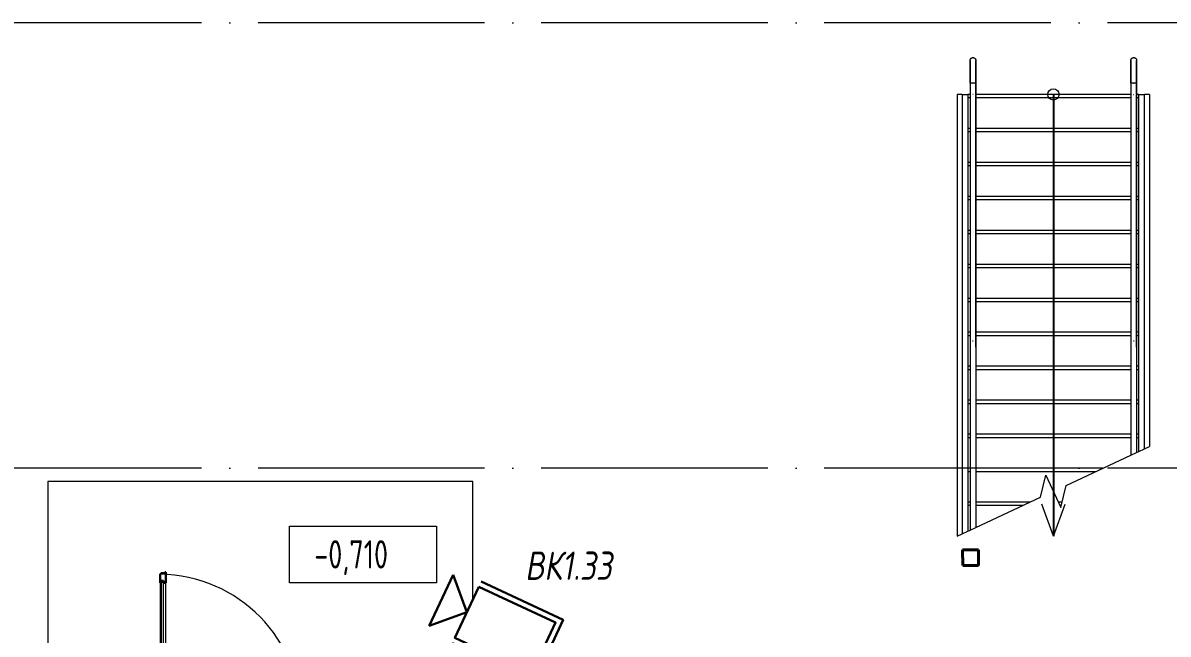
# Model space of a CAD drawing. Header units: millimetres. Extents: x -495897 to 1376592, y -28539 to 470976.
# Drawn here: x -46281 to -36169, y 358160 to 363555 of the extents above; entities that cross this region are included whole.
import ezdxf
from ezdxf.enums import TextEntityAlignment as Align

# ---------------------------------------------------------------- set-up
doc = ezdxf.new("R2010")
doc.units = ezdxf.units.MM
doc.set_wipeout_variables(frame=1)
doc.linetypes.add('ADSK_Линия сетки', pattern=[25, 20, -2.5, 0, -2.5])
for name, color, linetype, lineweight in [('RC-Видеонаблюдение', 5, 'Continuous', 30), ('Аннотация', 7, 'Continuous', 18), ('Двери', 252, 'Continuous', 9), ('Лестницы', 252, 'Continuous', 9), ('Несущие колонны', 252, 'Continuous', 18), ('Ограждение', 252, 'Continuous', 9), ('Оси', 252, 'Continuous', 9), ('Отметки', 7, 'Continuous', 9), ('Перекрытие', 252, 'Continuous', 18)]:
    doc.layers.add(name, color=color, linetype=linetype, lineweight=lineweight)
doc.layers.add('RC-Позиционные_обозначения', color=7, linetype='Continuous')
doc.layers.add('Узлы', color=7, linetype='Continuous')
doc.layers.add('Двери открывание', color=7, linetype='Continuous', lineweight=9, true_color=0xc0c0c0)
doc.styles.add('GOST Common_3', font='', dxfattribs={"height": 3.5})
doc.styles.add('RubezhCAD', font='', dxfattribs={"oblique": 10})
doc.styles.get("Standard").update_dxf_attribs({"font": ''})
doc.styles.get('GOST Common_3').set_extended_font_data('GOST 2.304 type A')
doc.styles.get('RubezhCAD').set_extended_font_data('GOST type A')
doc.styles.get('Standard').set_extended_font_data('GOST type B')

# ---------------------------------------------------------------- blocks, each defined once
blk = doc.blocks.new('RC-UGO-CAM-03')
blk.add_attdef('PSTN', text='', height=2.5).set_placement((4.63, 3.28), align=Align.BOTTOM_LEFT)
blk.add_wipeout([(3.74, 0), (6.24, 2.5), (6.24, -2.5)])
blk.add_line((6.24, 2.5), (6.24, -2.5))
blk.add_wipeout([(-3.74, -2.5), (-3.74, 2.5), (3.74, 2.5), (3.74, -2.5)])
for q in [(6.24, 2.5), (6.24, -2.5)]:
    blk.add_line((3.74, 0), q)
blk.add_lwpolyline([(3.74, 3), (-4.24, 3), (-4.24, -3), (3.74, -3)])
blk.add_lwpolyline([(3.74, -2.5), (3.74, 2.5), (-3.74, 2.5), (-3.74, -2.5), (3.74, -2.5)], close=True)
blk = doc.blocks.new('1 этаж')
at = {"layer": 'Аннотация', "color": 251, "lineweight": 20, "true_color": 0x636466}
for p, q in [((-36426, -1375), (-36529, -1093)), ((-36426, -1375), (-36323, -1093)), ((-43172, -1786), (-43172, -1286)), ((-43172, -1286), (-41872, -1286)), ((-41872, -1286), (-41872, -1786)), ((-41872, -1786), (-43172, -1786))]:
    blk.add_line(p, q, dxfattribs=at)
blk.add_circle((-36426, 2525), 50, dxfattribs=at)
at = {"layer": 'Двери', "color": 251, "lineweight": 30, "true_color": 0x636466}
for p, q in [((-44306, -1710), (-44314, -1710)), ((-44314, -1710), (-44314, -1786)), ((-44272, -1701), (-44306, -1701)), ((-44306, -1701), (-44306, -1710)), ((-44264, -1692), (-44272, -1692)), ((-44272, -1692), (-44272, -1701)), ((-44264, -1786), (-44264, -1692)), ((-44305, -1786), (-44314, -1786)), ((-44305, -1768), (-44305, -1786)), ((-44284, -1768), (-44305, -1768)), ((-44284, -1786), (-44284, -1768)), ((-44264, -1786), (-44284, -1786))]:
    blk.add_line(p, q, dxfattribs=at)
at = {"layer": 'Двери', "color": 251, "true_color": 0x636466}
for p, q in [((-44314, -1786), (-44314, -2882)), ((-44305, -1768), (-44305, -2900)), ((-44284, -1768), (-44305, -1768)), ((-44284, -2900), (-44284, -1768)), ((-44264, -2882), (-44264, -1786))]:
    blk.add_line(p, q, dxfattribs=at)
at = {"layer": 'Двери открывание', "color": 251, "true_color": 0x636466}
blk.add_arc((-44332, -2976), 1266, 0, 89.1853, dxfattribs=at)
at = {"layer": 'Лестницы', "color": 251, "true_color": 0x636466}
for p, q in [((-37231, 2525), (-37276, 2525)), ((-37276, 2525), (-37276, -1375)), ((-37161, 2525), (-37181, 2525)), ((-37161, 2495), (-37181, 2495)), ((-35741, 2525), (-37111, 2525)), ((-35741, 2495), (-37111, 2495)), ((-35671, 2525), (-35691, 2525)), ((-35671, 2495), (-35691, 2495)), ((-35576, 2525), (-35621, 2525)), ((-35576, 2525), (-35576, -582)), ((-37161, 2225), (-37181, 2225)), ((-35741, 2225), (-37111, 2225)), ((-35671, 2225), (-35691, 2225)), ((-37161, 2195), (-37181, 2195)), ((-35741, 2195), (-37111, 2195)), ((-35671, 2195), (-35691, 2195)), ((-37161, 1925), (-37181, 1925)), ((-35741, 1925), (-37111, 1925)), ((-35671, 1925), (-35691, 1925)), ((-37161, 1895), (-37181, 1895)), ((-35741, 1895), (-37111, 1895)), ((-35671, 1895), (-35691, 1895)), ((-37161, 1625), (-37181, 1625)), ((-35741, 1625), (-37111, 1625)), ((-35671, 1625), (-35691, 1625)), ((-37161, 1595), (-37181, 1595)), ((-35741, 1595), (-37111, 1595)), ((-35671, 1595), (-35691, 1595)), ((-37161, 1325), (-37181, 1325)), ((-35741, 1325), (-37111, 1325)), ((-35671, 1325), (-35691, 1325)), ((-37161, 1295), (-37181, 1295)), ((-35741, 1295), (-37111, 1295)), ((-35671, 1295), (-35691, 1295)), ((-37161, 1025), (-37181, 1025)), ((-35741, 1025), (-37111, 1025)), ((-35671, 1025), (-35691, 1025)), ((-37161, 995), (-37181, 995)), ((-35741, 995), (-37111, 995)), ((-35671, 995), (-35691, 995)), ((-37161, 725), (-37181, 725)), ((-35741, 725), (-37111, 725)), ((-35671, 725), (-35691, 725)), ((-37161, 695), (-37181, 695)), ((-35741, 695), (-37111, 695)), ((-35671, 695), (-35691, 695)), ((-37161, 425), (-37181, 425)), ((-35741, 425), (-37111, 425)), ((-35671, 425), (-35691, 425)), ((-37161, 395), (-37181, 395)), ((-35741, 395), (-37111, 395)), ((-35671, 395), (-35691, 395)), ((-37161, 125), (-37181, 125)), ((-35741, 125), (-37111, 125)), ((-35671, 125), (-35691, 125)), ((-37161, 95), (-37181, 95)), ((-35741, 95), (-37111, 95)), ((-35671, 95), (-35691, 95)), ((-37161, -175), (-37181, -175)), ((-35741, -175), (-37111, -175)), ((-35671, -175), (-35691, -175)), ((-37161, -205), (-37181, -205)), ((-35741, -205), (-37111, -205)), ((-35671, -205), (-35691, -205)), ((-37161, -475), (-37181, -475)), ((-37161, -505), (-37181, -505)), ((-35741, -475), (-37111, -475)), ((-35741, -505), (-37111, -505)), ((-35671, -475), (-35691, -475)), ((-35671, -505), (-35691, -505)), ((-35621, -603), (-35576, -582)), ((-36313, -926), (-35741, -659)), ((-35691, -636), (-35671, -626)), ((-37161, -775), (-37181, -775)), ((-37161, -805), (-37181, -805)), ((-35989, -775), (-37111, -775)), ((-36054, -805), (-37111, -805)), ((-36539, -1031), (-36492, -837)), ((-36492, -837), (-36360, -1120)), ((-36360, -1120), (-36313, -926)), ((-37161, -1075), (-37181, -1075)), ((-37161, -1105), (-37181, -1105)), ((-37111, -1298), (-36539, -1031)), ((-36633, -1075), (-37111, -1075)), ((-36697, -1105), (-37111, -1105)), ((-36349, -1075), (-36381, -1075)), ((-36356, -1105), (-36367, -1105)), ((-37276, -1375), (-37231, -1354)), ((-37181, -1330), (-37161, -1321))]:
    blk.add_line(p, q, dxfattribs=at)
at = {"layer": 'Несущие колонны', "color": 251, "lineweight": 40, "true_color": 0x636466}
for p, q in [((-37227, -1494), (-37087, -1494)), ((-37226, -1634), (-37227, -1494)), ((-37087, -1494), (-37086, -1634)), ((-37086, -1634), (-37226, -1634))]:
    blk.add_line(p, q, dxfattribs=at)
at = {"layer": 'Несущие колонны', "color": 251, "true_color": 0x636466}
for p, q in [((-37227, -1494), (-37087, -1494)), ((-37226, -1634), (-37227, -1494)), ((-37087, -1494), (-37086, -1634)), ((-37086, -1634), (-37226, -1634))]:
    blk.add_line(p, q, dxfattribs=at)
at = {"layer": 'Ограждение', "color": 251, "true_color": 0x636466}
for p, q in [((-37161, 2625), (-37161, 2525)), ((-37111, 2625), (-37161, 2625)), ((-37161, 2625), (-37161, 2525)), ((-37134, 2625), (-37138, 2625)), ((-37138, 2625), (-37136, 2625)), ((-37136, 2625), (-37134, 2625)), ((-37111, 2525), (-37111, 2625)), ((-37111, 2625), (-37111, 2525)), ((-35741, 2625), (-35741, 2525)), ((-35691, 2625), (-35741, 2625)), ((-35741, 2625), (-35741, 2525)), ((-35714, 2625), (-35718, 2625)), ((-35718, 2625), (-35716, 2625)), ((-35716, 2625), (-35714, 2625)), ((-35691, 2525), (-35691, 2625)), ((-35691, 2625), (-35691, 2525)), ((-37231, 2525), (-37181, 2525)), ((-37231, 2525), (-37231, -1354)), ((-37181, 2525), (-37181, -1330)), ((-37161, 2525), (-37161, -1321)), ((-37161, 2519), (-37161, 294)), ((-37111, 2525), (-37111, -1298)), ((-37111, 294), (-37111, 2519)), ((-35741, 2525), (-35741, -659)), ((-35741, 2519), (-35741, 294)), ((-35691, 2525), (-35691, -636)), ((-35691, 294), (-35691, 2519)), ((-35671, 2525), (-35621, 2525)), ((-35671, -626), (-35671, 2525)), ((-35621, -603), (-35621, 2525)), ((-35671, -626), (-35621, -603)), ((-35671, -626), (-35621, -603)), ((-35741, -659), (-35691, -636)), ((-37161, -1321), (-37111, -1298)), ((-37231, -1354), (-37181, -1330)), ((-37231, -1354), (-37181, -1330))]:
    blk.add_line(p, q, dxfattribs=at)
at = {"layer": 'Ограждение', "color": 251, "true_color": 0x636466, "flags": 128}
for points in [[(-37161, 2825), (-37161, 2826), (-37161, 2827), (-37161, 2828), (-37161, 2829), (-37160, 2830), (-37160, 2831), (-37160, 2832), (-37160, 2833), (-37159, 2834), (-37159, 2835), (-37159, 2836), (-37158, 2837), (-37158, 2838), (-37157, 2839), (-37157, 2839), (-37156, 2840), (-37155, 2841), (-37155, 2842), (-37154, 2842), (-37153, 2843), (-37153, 2844), (-37152, 2845), (-37151, 2845), (-37150, 2846), (-37149, 2846), (-37149, 2847), (-37148, 2847), (-37147, 2848), (-37146, 2848), (-37145, 2849), (-37144, 2849), (-37143, 2849), (-37142, 2849), (-37141, 2850), (-37140, 2850), (-37139, 2850), (-37138, 2850), (-37137, 2850), (-37136, 2850), (-37136, 2850)], [(-37136, 2850), (-37135, 2850), (-37134, 2850), (-37133, 2850), (-37132, 2850), (-37131, 2850), (-37130, 2850), (-37129, 2849), (-37128, 2849), (-37127, 2849), (-37126, 2848), (-37125, 2848), (-37124, 2847), (-37124, 2847), (-37123, 2846), (-37122, 2846), (-37121, 2845), (-37120, 2845), (-37119, 2844), (-37119, 2843), (-37118, 2843), (-37117, 2842), (-37117, 2841), (-37116, 2840), (-37116, 2840), (-37115, 2839), (-37114, 2838), (-37114, 2837), (-37113, 2836), (-37113, 2835), (-37113, 2834), (-37112, 2833), (-37112, 2832), (-37112, 2831), (-37112, 2831), (-37111, 2830), (-37111, 2829), (-37111, 2828), (-37111, 2827), (-37111, 2826), (-37111, 2825)], [(-35741, 2825), (-35741, 2826), (-35741, 2827), (-35741, 2828), (-35741, 2829), (-35740, 2830), (-35740, 2831), (-35740, 2832), (-35740, 2833), (-35739, 2834), (-35739, 2835), (-35739, 2836), (-35738, 2837), (-35738, 2838), (-35737, 2839), (-35737, 2839), (-35736, 2840), (-35735, 2841), (-35735, 2842), (-35734, 2842), (-35733, 2843), (-35733, 2844), (-35732, 2845), (-35731, 2845), (-35730, 2846), (-35729, 2846), (-35729, 2847), (-35728, 2847), (-35727, 2848), (-35726, 2848), (-35725, 2849), (-35724, 2849), (-35723, 2849), (-35722, 2849), (-35721, 2850), (-35720, 2850), (-35719, 2850), (-35718, 2850), (-35717, 2850), (-35716, 2850), (-35716, 2850)], [(-35716, 2850), (-35715, 2850), (-35714, 2850), (-35713, 2850), (-35712, 2850), (-35711, 2850), (-35710, 2850), (-35709, 2849), (-35708, 2849), (-35707, 2849), (-35706, 2848), (-35705, 2848), (-35704, 2847), (-35704, 2847), (-35703, 2846), (-35702, 2846), (-35701, 2845), (-35700, 2845), (-35699, 2844), (-35699, 2843), (-35698, 2843), (-35697, 2842), (-35697, 2841), (-35696, 2840), (-35696, 2840), (-35695, 2839), (-35694, 2838), (-35694, 2837), (-35693, 2836), (-35693, 2835), (-35693, 2834), (-35692, 2833), (-35692, 2832), (-35692, 2831), (-35692, 2831), (-35691, 2830), (-35691, 2829), (-35691, 2828), (-35691, 2827), (-35691, 2826), (-35691, 2825)], [(-37161, 2625), (-37161, 2633), (-37161, 2641), (-37161, 2649), (-37161, 2657), (-37161, 2665), (-37161, 2673), (-37161, 2681), (-37161, 2688), (-37161, 2696), (-37161, 2703), (-37161, 2710), (-37161, 2718), (-37161, 2725), (-37161, 2732), (-37161, 2738), (-37161, 2745), (-37161, 2751), (-37161, 2757), (-37161, 2763), (-37161, 2769), (-37161, 2774), (-37161, 2779), (-37161, 2784), (-37161, 2789), (-37161, 2794), (-37161, 2798), (-37161, 2802), (-37161, 2805), (-37161, 2809), (-37161, 2812), (-37161, 2814), (-37161, 2817), (-37161, 2819), (-37161, 2821), (-37161, 2822), (-37161, 2824), (-37161, 2824), (-37161, 2825), (-37161, 2825), (-37161, 2825)], [(-37161, 2825), (-37161, 2825), (-37161, 2825), (-37161, 2824), (-37161, 2823), (-37161, 2821), (-37161, 2820), (-37161, 2817), (-37161, 2815), (-37161, 2812), (-37161, 2809), (-37161, 2806), (-37161, 2803), (-37161, 2799), (-37161, 2795), (-37161, 2790), (-37161, 2786), (-37161, 2781), (-37161, 2776), (-37161, 2770), (-37161, 2765), (-37161, 2759), (-37161, 2753), (-37161, 2746), (-37161, 2740), (-37161, 2733), (-37161, 2727), (-37161, 2720), (-37161, 2712), (-37161, 2705), (-37161, 2698), (-37161, 2690), (-37161, 2683), (-37161, 2675), (-37161, 2667), (-37161, 2659), (-37161, 2651), (-37161, 2643), (-37161, 2635), (-37161, 2627), (-37161, 2625)], [(-37111, 2625), (-37111, 2633), (-37111, 2641), (-37111, 2649), (-37111, 2657), (-37111, 2665), (-37111, 2673), (-37111, 2681), (-37111, 2688), (-37111, 2696), (-37111, 2703), (-37111, 2710), (-37111, 2718), (-37111, 2725), (-37111, 2732), (-37111, 2738), (-37111, 2745), (-37111, 2751), (-37111, 2757), (-37111, 2763), (-37111, 2769), (-37111, 2774), (-37111, 2779), (-37111, 2784), (-37111, 2789), (-37111, 2794), (-37111, 2798), (-37111, 2802), (-37111, 2805), (-37111, 2809), (-37111, 2812), (-37111, 2814), (-37111, 2817), (-37111, 2819), (-37111, 2821), (-37111, 2822), (-37111, 2824), (-37111, 2824), (-37111, 2825), (-37111, 2825), (-37111, 2825)], [(-37111, 2825), (-37111, 2825), (-37111, 2825), (-37111, 2824), (-37111, 2823), (-37111, 2821), (-37111, 2820), (-37111, 2817), (-37111, 2815), (-37111, 2812), (-37111, 2809), (-37111, 2806), (-37111, 2803), (-37111, 2799), (-37111, 2795), (-37111, 2790), (-37111, 2786), (-37111, 2781), (-37111, 2776), (-37111, 2770), (-37111, 2765), (-37111, 2759), (-37111, 2753), (-37111, 2746), (-37111, 2740), (-37111, 2733), (-37111, 2727), (-37111, 2720), (-37111, 2712), (-37111, 2705), (-37111, 2698), (-37111, 2690), (-37111, 2683), (-37111, 2675), (-37111, 2667), (-37111, 2659), (-37111, 2651), (-37111, 2643), (-37111, 2635), (-37111, 2627), (-37111, 2625)], [(-35741, 2625), (-35741, 2633), (-35741, 2641), (-35741, 2649), (-35741, 2657), (-35741, 2665), (-35741, 2673), (-35741, 2681), (-35741, 2688), (-35741, 2696), (-35741, 2703), (-35741, 2710), (-35741, 2718), (-35741, 2725), (-35741, 2732), (-35741, 2738), (-35741, 2745), (-35741, 2751), (-35741, 2757), (-35741, 2763), (-35741, 2769), (-35741, 2774), (-35741, 2779), (-35741, 2784), (-35741, 2789), (-35741, 2794), (-35741, 2798), (-35741, 2802), (-35741, 2805), (-35741, 2809), (-35741, 2812), (-35741, 2814), (-35741, 2817), (-35741, 2819), (-35741, 2821), (-35741, 2822), (-35741, 2824), (-35741, 2824), (-35741, 2825), (-35741, 2825), (-35741, 2825)], [(-35741, 2825), (-35741, 2825), (-35741, 2825), (-35741, 2824), (-35741, 2823), (-35741, 2821), (-35741, 2820), (-35741, 2817), (-35741, 2815), (-35741, 2812), (-35741, 2809), (-35741, 2806), (-35741, 2803), (-35741, 2799), (-35741, 2795), (-35741, 2790), (-35741, 2786), (-35741, 2781), (-35741, 2776), (-35741, 2770), (-35741, 2765), (-35741, 2759), (-35741, 2753), (-35741, 2746), (-35741, 2740), (-35741, 2733), (-35741, 2727), (-35741, 2720), (-35741, 2712), (-35741, 2705), (-35741, 2698), (-35741, 2690), (-35741, 2683), (-35741, 2675), (-35741, 2667), (-35741, 2659), (-35741, 2651), (-35741, 2643), (-35741, 2635), (-35741, 2627), (-35741, 2625)], [(-35691, 2625), (-35691, 2633), (-35691, 2641), (-35691, 2649), (-35691, 2657), (-35691, 2665), (-35691, 2673), (-35691, 2681), (-35691, 2688), (-35691, 2696), (-35691, 2703), (-35691, 2710), (-35691, 2718), (-35691, 2725), (-35691, 2732), (-35691, 2738), (-35691, 2745), (-35691, 2751), (-35691, 2757), (-35691, 2763), (-35691, 2769), (-35691, 2774), (-35691, 2779), (-35691, 2784), (-35691, 2789), (-35691, 2794), (-35691, 2798), (-35691, 2802), (-35691, 2805), (-35691, 2809), (-35691, 2812), (-35691, 2814), (-35691, 2817), (-35691, 2819), (-35691, 2821), (-35691, 2822), (-35691, 2824), (-35691, 2824), (-35691, 2825), (-35691, 2825), (-35691, 2825)], [(-35691, 2825), (-35691, 2825), (-35691, 2825), (-35691, 2824), (-35691, 2823), (-35691, 2821), (-35691, 2820), (-35691, 2817), (-35691, 2815), (-35691, 2812), (-35691, 2809), (-35691, 2806), (-35691, 2803), (-35691, 2799), (-35691, 2795), (-35691, 2790), (-35691, 2786), (-35691, 2781), (-35691, 2776), (-35691, 2770), (-35691, 2765), (-35691, 2759), (-35691, 2753), (-35691, 2746), (-35691, 2740), (-35691, 2733), (-35691, 2727), (-35691, 2720), (-35691, 2712), (-35691, 2705), (-35691, 2698), (-35691, 2690), (-35691, 2683), (-35691, 2675), (-35691, 2667), (-35691, 2659), (-35691, 2651), (-35691, 2643), (-35691, 2635), (-35691, 2627), (-35691, 2625)], [(-37133, 347), (-37136, 348), (-37139, 347)], [(-35713, 347), (-35716, 348), (-35719, 347)]]:
    blk.add_lwpolyline(points, dxfattribs=at)
at = {"layer": 'Ограждение', "color": 251, "true_color": 0x636466}
for points in [[(-37134, 2525), (-37135, 2525), (-37136, 2525), (-37137, 2525), (-37138, 2525)], [(-35718, 2525), (-35717, 2525), (-35716, 2525), (-35715, 2525), (-35714, 2525)]]:
    blk.add_open_spline(points, degree=3, dxfattribs=at)
at = {"layer": 'Оси', "color": 251, "linetype": 'ADSK_Линия сетки', "ltscale": 100, "true_color": 0x636466}
for p, q in [((-26448, 3156), (-72528, 3156)), ((-26448, -774), (-72528, -774))]:
    blk.add_line(p, q, dxfattribs=at)
at = {"layer": 'Отметки', "color": 251, "lineweight": 20, "true_color": 0x636466}
blk.add_line((-42483, -1786), (-42522, -1786), dxfattribs=at)
at = {"layer": 'Перекрытие', "color": 251, "ltscale": 100, "true_color": 0x636466}
for p, q in [((-41551, -892), (-45306, -892)), ((-45306, -892), (-45306, -2842)), ((-41551, -2842), (-41551, -892))]:
    blk.add_line(p, q, dxfattribs=at)
at = {"layer": 'Узлы', "color": 251, "true_color": 0x636466}
blk.add_line((-36426, 2525), (-36426, -1375), dxfattribs=at)
at = {"layer": 'Отметки', "color": 251, "true_color": 0x636466, "style": 'GOST Common_3', "width": 0.9}
blk.add_text('-0,710', height=250, dxfattribs=at).set_placement((-42952, -1660))

msp = doc.modelspace()

# ---------------------------------------------------------------- block references
msp.add_blockref('1 этаж', (-756.474, 360398.765))

# ---------------------------------------------------------------- next in the draw order: block references
at = {"layer": 'RC-Видеонаблюдение'}
ref = msp.add_blockref('RC-UGO-CAM-03', (-42022.189, 358193.483), dxfattribs=dict(at, xscale=99.99999999999999, yscale=99.99999999999999, zscale=99.99999999999999, rotation=154.9031274229899))
ref.add_attrib('PSTN', 'ВК1.33', (-41847.251, 358638.79), dxfattribs={"layer": 'RC-Позиционные_обозначения', "height": 250, "style": 'RubezhCAD', "oblique": 10})

doc.saveas('drawing.dxf')
